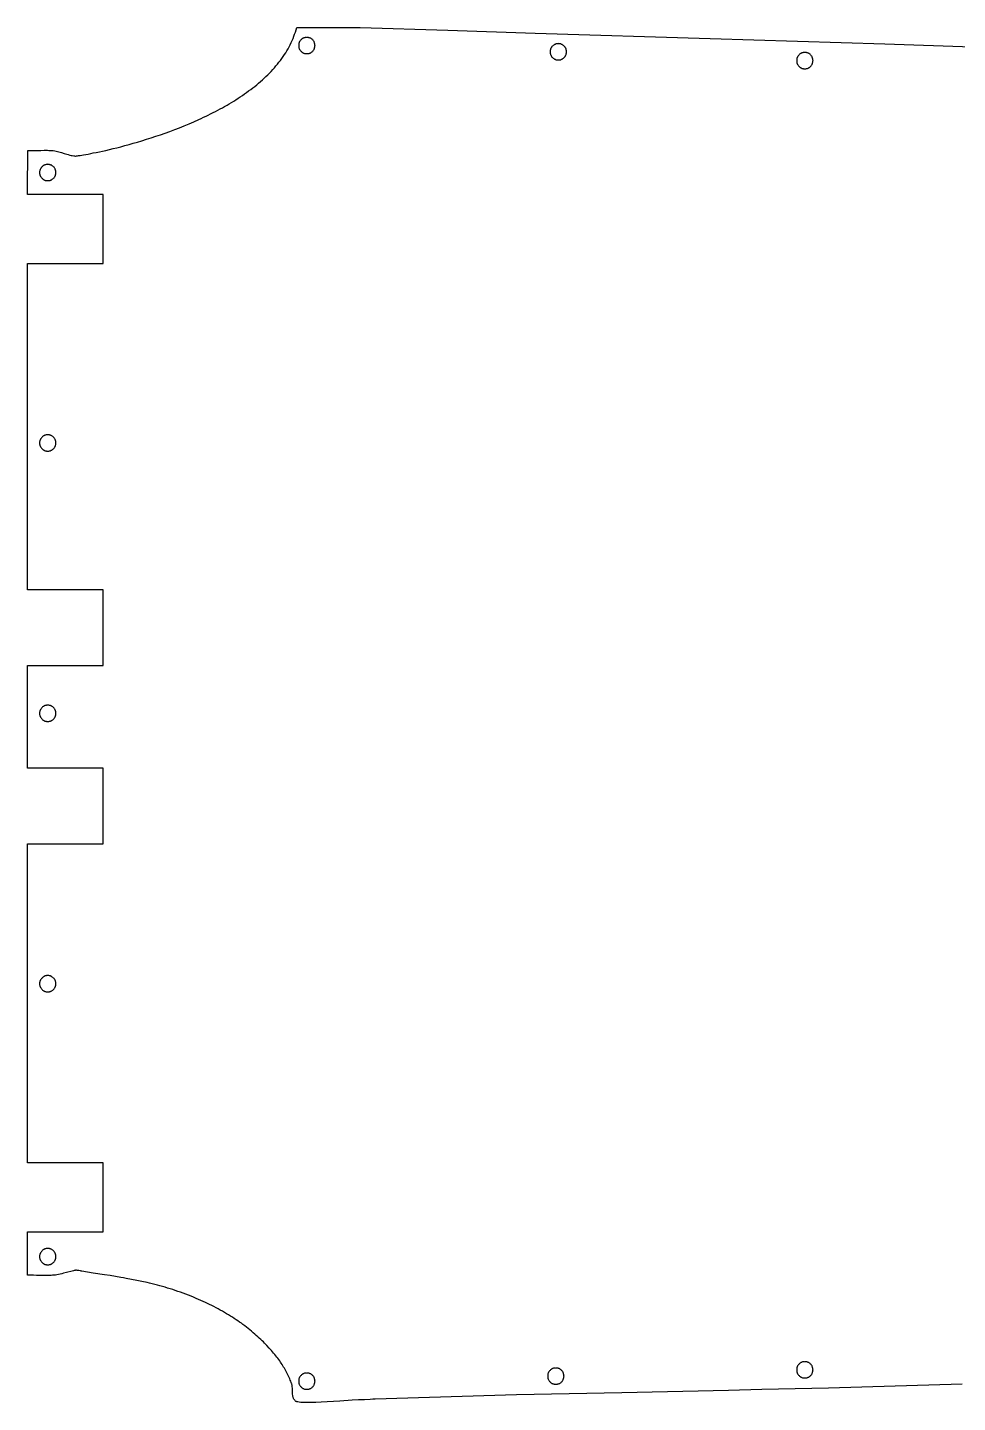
# Model space of a CAD drawing. Extents: x 10 to 1489, y 9 to 1103.
# Drawn here: x 10 to 750, y 9 to 1103 of the extents above; entities that cross this region are included whole.
import ezdxf

# ---------------------------------------------------------------- set-up
doc = ezdxf.new("R2010")
doc.units = 0
doc.layers.add('Default Layer', color=1, linetype='CONTINUOUS')

msp = doc.modelspace()

# ---------------------------------------------------------------- linework, layer by layer
at = {"layer": 'Default Layer'}
msp.add_lwpolyline([(753.4, 24), (726.9, 23.1), (700.3, 22.3), (673.8, 21.6), (647.3, 20.9), (620.8, 20.2), (594.2, 19.6), (567.7, 19), (482.8, 17), (399.2, 15.5), (286.8, 12), (284.8, 11.9), (282.7, 11.8), (278.2, 11.6), (273.4, 11.4), (268.5, 11.1), (258.5, 10.5), (253.5, 10.2), (248.6, 9.9), (243.9, 9.7), (239.6, 9.5), (237.5, 9.4), (235.5, 9.4), (233.7, 9.4), (231.9, 9.4), (230.3, 9.4), (228.9, 9.5), (227.5, 9.5), (226.4, 9.7), (225.3, 9.8), (224.9, 9.9), (224.5, 10), (224.2, 10.1), (223.9, 10.2), (223.6, 10.3), (223.4, 10.5), (223.1, 10.7), (222.8, 11.1), (222.5, 11.4), (222.3, 11.7), (222, 12.1), (221.9, 12.5), (221.7, 12.9), (221.5, 13.3), (221.4, 13.7), (221.3, 14.1), (221.2, 14.6), (221.2, 15), (221.1, 15.9), (221, 16.9), (221, 17.9), (221, 18.9), (220.9, 19.8), (220.9, 20.8), (220.8, 21.8), (220.8, 22.3), (220.7, 22.7), (220.6, 23.2), (220.5, 23.6), (220.4, 24.1), (220.3, 24.5), (219.9, 25.4), (219.6, 26.3), (219.2, 27.2), (218.8, 28.2), (218.3, 29.2), (217.8, 30.3), (216.8, 32.4), (216.3, 33.4), (215.7, 34.5), (215.1, 35.5), (214.5, 36.6), (213.9, 37.6), (213.3, 38.6), (212.7, 39.6), (212.1, 40.6), (211.4, 41.5), (210.8, 42.5), (210, 43.5), (209.3, 44.5), (208.5, 45.5), (207.7, 46.5), (206.9, 47.5), (206, 48.6), (204.2, 50.6), (202.4, 52.7), (200.6, 54.6), (198.7, 56.5), (197.8, 57.5), (196.8, 58.5), (195.7, 59.5), (194.6, 60.5), (193.4, 61.6), (192.2, 62.7), (190.9, 63.8), (189.7, 64.9), (188.3, 66), (187, 67.1), (185.7, 68.2), (184.3, 69.3), (183, 70.3), (181.6, 71.4), (180.3, 72.4), (178.9, 73.3), (177.6, 74.3), (176.2, 75.2), (174.7, 76.2), (173.2, 77.1), (171.7, 78.1), (170.1, 79.1), (168.5, 80), (166.9, 81), (165.2, 81.9), (163.5, 82.9), (161.9, 83.8), (160.2, 84.7), (158.5, 85.6), (156.8, 86.5), (155.1, 87.3), (153.4, 88.1), (151.7, 88.9), (150, 89.7), (148.1, 90.6), (146.2, 91.4), (144.3, 92.2), (142.3, 93), (140.3, 93.8), (138.2, 94.6), (136.2, 95.4), (134.1, 96.2), (132, 97), (129.9, 97.7), (127.8, 98.4), (125.7, 99.1), (123.7, 99.8), (121.6, 100.4), (119.6, 101), (117.6, 101.6), (115.6, 102.2), (113.5, 102.7), (111.5, 103.2), (109.4, 103.7), (107.4, 104.2), (105.3, 104.7), (101.2, 105.5), (97.1, 106.4), (93, 107.2), (88.8, 108), (86.7, 108.4), (84.6, 108.8), (80.3, 109.6), (75.9, 110.3), (71.5, 111), (62.4, 112.3), (58, 113), (53.5, 113.7), (52.9, 113.8), (52.3, 114), (51, 114.2), (50.4, 114.3), (49.8, 114.4), (49.1, 114.5), (48.5, 114.5), (48.1, 114.4), (47.5, 114.3), (46.8, 114.1), (45.9, 113.9), (41.4, 112.7), (38.8, 112.1), (37.5, 111.7), (36.2, 111.4), (34.8, 111.2), (33.6, 110.9), (32.4, 110.7), (31.2, 110.6), (30.2, 110.5), (29.2, 110.4), (28.1, 110.3), (27, 110.3), (25.9, 110.3), (24.7, 110.3), (22.4, 110.3), (20, 110.3), (17.5, 110.4), (15.1, 110.5), (12.7, 110.5), (10.9, 110.6), (10.3, 110.6), (10.3, 110.7), (10.3, 145), (70.4, 145), (70.4, 200), (10.3, 200), (10.3, 453.6), (70.4, 453.6), (70.4, 513.8), (10.3, 513.8), (10.3, 595.3), (70.4, 595.3), (70.4, 655.5), (10.3, 655.5), (10.3, 915), (10.3, 915), (70.4, 915), (70.4, 970), (10.3, 970), (10.3, 972.9), (10.4, 1004.8), (13, 1004.8), (15.6, 1004.9), (18.3, 1005), (20.9, 1005), (23.6, 1005.1), (24.9, 1005.1), (26.1, 1005.1), (27.3, 1005), (28.5, 1005), (29.7, 1004.9), (30.8, 1004.8), (31.9, 1004.6), (33, 1004.4), (34.1, 1004.1), (35.2, 1003.9), (36.3, 1003.6), (37.3, 1003.2), (39.5, 1002.5), (41.6, 1001.9), (42.7, 1001.6), (43.8, 1001.3), (44.9, 1001), (45.9, 1000.8), (47, 1000.7), (47.6, 1000.6), (48.1, 1000.5), (48.5, 1000.5), (49.1, 1000.6), (49.9, 1000.7), (50.9, 1000.8), (52.1, 1001), (53.4, 1001.2), (54.9, 1001.4), (56.6, 1001.7), (58.5, 1002), (60.5, 1002.4), (62.6, 1002.9), (64.9, 1003.3), (67.4, 1003.8), (69.9, 1004.4), (72.6, 1005), (75.4, 1005.7), (78.3, 1006.4), (81.4, 1007.1), (84.5, 1007.9), (87.7, 1008.8), (91, 1009.7), (94.4, 1010.6), (97.8, 1011.6), (101.3, 1012.7), (104.9, 1013.8), (108.5, 1015), (112.2, 1016.2), (115.9, 1017.4), (119.7, 1018.7), (123.5, 1020.1), (127.3, 1021.5), (131.1, 1023), (134.9, 1024.6), (138.8, 1026.2), (142.6, 1027.8), (146.4, 1029.5), (148.4, 1030.4), (150.3, 1031.3), (152.2, 1032.2), (154, 1033.1), (155.9, 1034), (157.8, 1035), (159.7, 1035.9), (161.5, 1036.9), (163.4, 1037.9), (165.2, 1038.9), (167, 1040), (168.9, 1041), (170.7, 1042), (172.5, 1043.1), (174.2, 1044.2), (176, 1045.3), (177.7, 1046.4), (179.4, 1047.5), (181.1, 1048.7), (182.8, 1049.9), (184.5, 1051), (186.1, 1052.2), (187.8, 1053.4), (189.4, 1054.7), (190.9, 1055.9), (192.5, 1057.2), (194, 1058.4), (195.5, 1059.7), (197, 1061), (198.5, 1062.4), (199.9, 1063.7), (201.3, 1065), (202.7, 1066.4), (204, 1067.8), (205.3, 1069.2), (206.6, 1070.6), (207.8, 1072.1), (209, 1073.5), (210.2, 1075), (211.4, 1076.5), (212.5, 1078), (213.5, 1079.5), (214.6, 1081.1), (215.6, 1082.6), (216.5, 1084.2), (217.5, 1085.8), (218.3, 1087.4), (219.2, 1089), (220, 1090.7), (220.7, 1092.3), (221.4, 1094), (222.1, 1095.7), (222.7, 1097.4), (223.3, 1099.1), (223.8, 1100.9), (224.3, 1102.7), (274.9, 1102.7), (344.4, 1100.5), (414, 1098.3), (553, 1094), (622.5, 1091.8), (692, 1089.7), (761.5, 1087.4)], dxfattribs=at)
for points in [[(225.9, 1088.4), (225.9, 1088), (225.9, 1087.7), (225.9, 1087.4), (226, 1087), (226.1, 1086.7), (226.1, 1086.4), (226.2, 1086.1), (226.4, 1085.8), (226.5, 1085.5), (226.6, 1085.3), (226.8, 1085), (227, 1084.7), (227.3, 1084.2), (227.8, 1083.8), (228.2, 1083.3), (228.7, 1083), (229, 1082.8), (229.3, 1082.6), (229.5, 1082.5), (229.8, 1082.4), (230.1, 1082.2), (230.4, 1082.1), (230.7, 1082.1), (231, 1082), (231.4, 1081.9), (231.7, 1081.9), (232, 1081.9), (232.4, 1081.9), (232.7, 1081.9), (233, 1081.9), (233.3, 1081.9), (233.7, 1082), (234, 1082.1), (234.3, 1082.1), (234.6, 1082.2), (234.9, 1082.4), (235.2, 1082.5), (235.5, 1082.6), (235.7, 1082.8), (236, 1083), (236.5, 1083.3), (236.9, 1083.8), (237.4, 1084.2), (237.7, 1084.7), (237.9, 1085), (238.1, 1085.3), (238.2, 1085.5), (238.3, 1085.8), (238.5, 1086.1), (238.6, 1086.4), (238.6, 1086.7), (238.7, 1087), (238.8, 1087.4), (238.8, 1087.7), (238.8, 1088), (238.9, 1088.4), (238.8, 1088.7), (238.8, 1089), (238.8, 1089.3), (238.7, 1089.7), (238.6, 1090), (238.6, 1090.3), (238.5, 1090.6), (238.3, 1090.9), (238.2, 1091.2), (238.1, 1091.5), (237.9, 1091.7), (237.7, 1092), (237.4, 1092.5), (236.9, 1092.9), (236.5, 1093.4), (236, 1093.7), (235.7, 1093.9), (235.5, 1094.1), (235.2, 1094.2), (234.9, 1094.3), (234.6, 1094.5), (234.3, 1094.6), (234, 1094.6), (233.7, 1094.7), (233.3, 1094.8), (233, 1094.8), (232.7, 1094.8), (232.4, 1094.9), (232, 1094.8), (231.7, 1094.8), (231.4, 1094.8), (231, 1094.7), (230.7, 1094.6), (230.4, 1094.6), (230.1, 1094.5), (229.8, 1094.3), (229.5, 1094.2), (229.3, 1094.1), (229, 1093.9), (228.7, 1093.7), (228.2, 1093.4), (227.8, 1092.9), (227.3, 1092.5), (227, 1092), (226.8, 1091.7), (226.6, 1091.5), (226.5, 1091.2), (226.4, 1090.9), (226.2, 1090.6), (226.1, 1090.3), (226.1, 1090), (226, 1089.7), (225.9, 1089.3), (225.9, 1089), (225.9, 1088.7), (225.9, 1088.4)], [(425.9, 1083.4), (425.9, 1083), (425.9, 1082.7), (425.9, 1082.4), (426, 1082), (426.1, 1081.7), (426.1, 1081.4), (426.2, 1081.1), (426.4, 1080.8), (426.5, 1080.5), (426.6, 1080.3), (426.8, 1080), (427, 1079.7), (427.3, 1079.2), (427.8, 1078.8), (428.2, 1078.3), (428.7, 1078), (429, 1077.8), (429.3, 1077.6), (429.5, 1077.5), (429.8, 1077.4), (430.1, 1077.2), (430.4, 1077.1), (430.7, 1077.1), (431, 1077), (431.4, 1076.9), (431.7, 1076.9), (432, 1076.9), (432.4, 1076.9), (432.7, 1076.9), (433, 1076.9), (433.3, 1076.9), (433.7, 1077), (434, 1077.1), (434.3, 1077.1), (434.6, 1077.2), (434.9, 1077.4), (435.2, 1077.5), (435.5, 1077.6), (435.7, 1077.8), (436, 1078), (436.5, 1078.3), (436.9, 1078.8), (437.4, 1079.2), (437.7, 1079.7), (437.9, 1080), (438.1, 1080.3), (438.2, 1080.5), (438.3, 1080.8), (438.5, 1081.1), (438.6, 1081.4), (438.6, 1081.7), (438.7, 1082), (438.8, 1082.4), (438.8, 1082.7), (438.8, 1083), (438.9, 1083.4), (438.8, 1083.7), (438.8, 1084), (438.8, 1084.3), (438.7, 1084.7), (438.6, 1085), (438.6, 1085.3), (438.5, 1085.6), (438.3, 1085.9), (438.2, 1086.2), (438.1, 1086.5), (437.9, 1086.7), (437.7, 1087), (437.4, 1087.5), (436.9, 1087.9), (436.5, 1088.4), (436, 1088.7), (435.7, 1088.9), (435.5, 1089.1), (435.2, 1089.2), (434.9, 1089.3), (434.6, 1089.5), (434.3, 1089.6), (434, 1089.6), (433.7, 1089.7), (433.3, 1089.8), (433, 1089.8), (432.7, 1089.8), (432.4, 1089.9), (432, 1089.8), (431.7, 1089.8), (431.4, 1089.8), (431, 1089.7), (430.7, 1089.6), (430.4, 1089.6), (430.1, 1089.5), (429.8, 1089.3), (429.5, 1089.2), (429.3, 1089.1), (429, 1088.9), (428.7, 1088.7), (428.2, 1088.4), (427.8, 1087.9), (427.3, 1087.5), (427, 1087), (426.8, 1086.7), (426.6, 1086.5), (426.5, 1086.2), (426.4, 1085.9), (426.2, 1085.6), (426.1, 1085.3), (426.1, 1085), (426, 1084.7), (425.9, 1084.3), (425.9, 1084), (425.9, 1083.7), (425.9, 1083.4)], [(621.9, 1076.4), (621.9, 1076), (621.9, 1075.7), (621.9, 1075.4), (622, 1075), (622.1, 1074.7), (622.1, 1074.4), (622.2, 1074.1), (622.4, 1073.8), (622.5, 1073.5), (622.6, 1073.3), (622.8, 1073), (623, 1072.7), (623.3, 1072.2), (623.8, 1071.8), (624.2, 1071.3), (624.7, 1071), (625, 1070.8), (625.3, 1070.6), (625.5, 1070.5), (625.8, 1070.4), (626.1, 1070.2), (626.4, 1070.1), (626.7, 1070.1), (627, 1070), (627.4, 1069.9), (627.7, 1069.9), (628, 1069.9), (628.4, 1069.9), (628.7, 1069.9), (629, 1069.9), (629.3, 1069.9), (629.7, 1070), (630, 1070.1), (630.3, 1070.1), (630.6, 1070.2), (630.9, 1070.4), (631.2, 1070.5), (631.5, 1070.6), (631.7, 1070.8), (632, 1071), (632.5, 1071.3), (632.9, 1071.8), (633.4, 1072.2), (633.7, 1072.7), (633.9, 1073), (634.1, 1073.3), (634.2, 1073.5), (634.3, 1073.8), (634.5, 1074.1), (634.6, 1074.4), (634.6, 1074.7), (634.7, 1075), (634.8, 1075.4), (634.8, 1075.7), (634.8, 1076), (634.9, 1076.4), (634.8, 1076.7), (634.8, 1077), (634.8, 1077.3), (634.7, 1077.7), (634.6, 1078), (634.6, 1078.3), (634.5, 1078.6), (634.3, 1078.9), (634.2, 1079.2), (634.1, 1079.5), (633.9, 1079.7), (633.7, 1080), (633.4, 1080.5), (632.9, 1080.9), (632.5, 1081.4), (632, 1081.7), (631.7, 1081.9), (631.5, 1082.1), (631.2, 1082.2), (630.9, 1082.3), (630.6, 1082.5), (630.3, 1082.6), (630, 1082.6), (629.7, 1082.7), (629.3, 1082.8), (629, 1082.8), (628.7, 1082.8), (628.4, 1082.9), (628, 1082.8), (627.7, 1082.8), (627.4, 1082.8), (627, 1082.7), (626.7, 1082.6), (626.4, 1082.6), (626.1, 1082.5), (625.8, 1082.3), (625.5, 1082.2), (625.3, 1082.1), (625, 1081.9), (624.7, 1081.7), (624.2, 1081.4), (623.8, 1080.9), (623.3, 1080.5), (623, 1080), (622.8, 1079.7), (622.6, 1079.5), (622.5, 1079.2), (622.4, 1078.9), (622.2, 1078.6), (622.1, 1078.3), (622.1, 1078), (622, 1077.7), (621.9, 1077.3), (621.9, 1077), (621.9, 1076.7), (621.9, 1076.4)], [(19.9, 987.4), (19.9, 987), (19.9, 986.7), (19.9, 986.4), (20, 986), (20.1, 985.7), (20.1, 985.4), (20.2, 985.1), (20.4, 984.8), (20.5, 984.5), (20.6, 984.3), (20.8, 984), (21, 983.7), (21.3, 983.2), (21.8, 982.8), (22.2, 982.3), (22.7, 982), (23, 981.8), (23.3, 981.6), (23.5, 981.5), (23.8, 981.4), (24.1, 981.2), (24.4, 981.1), (24.7, 981.1), (25, 981), (25.4, 980.9), (25.7, 980.9), (26, 980.9), (26.4, 980.9), (26.7, 980.9), (27, 980.9), (27.3, 980.9), (27.7, 981), (28, 981.1), (28.3, 981.1), (28.6, 981.2), (28.9, 981.4), (29.2, 981.5), (29.5, 981.6), (29.7, 981.8), (30, 982), (30.5, 982.3), (30.9, 982.8), (31.4, 983.2), (31.7, 983.7), (31.9, 984), (32.1, 984.3), (32.2, 984.5), (32.3, 984.8), (32.5, 985.1), (32.6, 985.4), (32.6, 985.7), (32.7, 986), (32.8, 986.4), (32.8, 986.7), (32.8, 987), (32.9, 987.4), (32.8, 987.7), (32.8, 988), (32.8, 988.3), (32.7, 988.7), (32.6, 989), (32.6, 989.3), (32.5, 989.6), (32.3, 989.9), (32.2, 990.2), (32.1, 990.5), (31.9, 990.7), (31.7, 991), (31.4, 991.5), (30.9, 991.9), (30.5, 992.4), (30, 992.7), (29.7, 992.9), (29.5, 993.1), (29.2, 993.2), (28.9, 993.3), (28.6, 993.5), (28.3, 993.6), (28, 993.6), (27.7, 993.7), (27.3, 993.8), (27, 993.8), (26.7, 993.8), (26.4, 993.9), (26, 993.8), (25.7, 993.8), (25.4, 993.8), (25, 993.7), (24.7, 993.6), (24.4, 993.6), (24.1, 993.5), (23.8, 993.3), (23.5, 993.2), (23.3, 993.1), (23, 992.9), (22.7, 992.7), (22.2, 992.4), (21.8, 991.9), (21.3, 991.5), (21, 991), (20.8, 990.7), (20.6, 990.5), (20.5, 990.2), (20.4, 989.9), (20.2, 989.6), (20.1, 989.3), (20.1, 989), (20, 988.7), (19.9, 988.3), (19.9, 988), (19.9, 987.7), (19.9, 987.4)], [(19.9, 772.4), (19.9, 772), (19.9, 771.7), (19.9, 771.4), (20, 771), (20.1, 770.7), (20.1, 770.4), (20.2, 770.1), (20.4, 769.8), (20.5, 769.5), (20.6, 769.3), (20.8, 769), (21, 768.7), (21.3, 768.2), (21.8, 767.8), (22.2, 767.3), (22.7, 767), (23, 766.8), (23.3, 766.6), (23.5, 766.5), (23.8, 766.4), (24.1, 766.2), (24.4, 766.1), (24.7, 766.1), (25, 766), (25.4, 765.9), (25.7, 765.9), (26, 765.9), (26.4, 765.9), (26.7, 765.9), (27, 765.9), (27.3, 765.9), (27.7, 766), (28, 766.1), (28.3, 766.1), (28.6, 766.2), (28.9, 766.4), (29.2, 766.5), (29.5, 766.6), (29.7, 766.8), (30, 767), (30.5, 767.3), (30.9, 767.8), (31.4, 768.2), (31.7, 768.7), (31.9, 769), (32.1, 769.3), (32.2, 769.5), (32.3, 769.8), (32.5, 770.1), (32.6, 770.4), (32.6, 770.7), (32.7, 771), (32.8, 771.4), (32.8, 771.7), (32.8, 772), (32.9, 772.4), (32.8, 772.7), (32.8, 773), (32.8, 773.3), (32.7, 773.7), (32.6, 774), (32.6, 774.3), (32.5, 774.6), (32.3, 774.9), (32.2, 775.2), (32.1, 775.5), (31.9, 775.7), (31.7, 776), (31.4, 776.5), (30.9, 776.9), (30.5, 777.4), (30, 777.7), (29.7, 777.9), (29.5, 778.1), (29.2, 778.2), (28.9, 778.3), (28.6, 778.5), (28.3, 778.6), (28, 778.6), (27.7, 778.7), (27.3, 778.8), (27, 778.8), (26.7, 778.8), (26.4, 778.9), (26, 778.8), (25.7, 778.8), (25.4, 778.8), (25, 778.7), (24.7, 778.6), (24.4, 778.6), (24.1, 778.5), (23.8, 778.3), (23.5, 778.2), (23.3, 778.1), (23, 777.9), (22.7, 777.7), (22.2, 777.4), (21.8, 776.9), (21.3, 776.5), (21, 776), (20.8, 775.7), (20.6, 775.5), (20.5, 775.2), (20.4, 774.9), (20.2, 774.6), (20.1, 774.3), (20.1, 774), (20, 773.7), (19.9, 773.3), (19.9, 773), (19.9, 772.7), (19.9, 772.4)], [(19.9, 557.4), (19.9, 557), (19.9, 556.7), (19.9, 556.4), (20, 556), (20.1, 555.7), (20.1, 555.4), (20.2, 555.1), (20.4, 554.8), (20.5, 554.5), (20.6, 554.3), (20.8, 554), (21, 553.7), (21.3, 553.2), (21.8, 552.8), (22.2, 552.3), (22.7, 552), (23, 551.8), (23.3, 551.6), (23.5, 551.5), (23.8, 551.4), (24.1, 551.2), (24.4, 551.1), (24.7, 551.1), (25, 551), (25.4, 550.9), (25.7, 550.9), (26, 550.9), (26.4, 550.9), (26.7, 550.9), (27, 550.9), (27.3, 550.9), (27.7, 551), (28, 551.1), (28.3, 551.1), (28.6, 551.2), (28.9, 551.4), (29.2, 551.5), (29.5, 551.6), (29.7, 551.8), (30, 552), (30.5, 552.3), (30.9, 552.8), (31.4, 553.2), (31.7, 553.7), (31.9, 554), (32.1, 554.3), (32.2, 554.5), (32.3, 554.8), (32.5, 555.1), (32.6, 555.4), (32.6, 555.7), (32.7, 556), (32.8, 556.4), (32.8, 556.7), (32.8, 557), (32.9, 557.4), (32.8, 557.7), (32.8, 558), (32.8, 558.3), (32.7, 558.7), (32.6, 559), (32.6, 559.3), (32.5, 559.6), (32.3, 559.9), (32.2, 560.2), (32.1, 560.5), (31.9, 560.7), (31.7, 561), (31.4, 561.5), (30.9, 561.9), (30.5, 562.4), (30, 562.7), (29.7, 562.9), (29.5, 563.1), (29.2, 563.2), (28.9, 563.3), (28.6, 563.5), (28.3, 563.6), (28, 563.6), (27.7, 563.7), (27.3, 563.8), (27, 563.8), (26.7, 563.8), (26.4, 563.9), (26, 563.8), (25.7, 563.8), (25.4, 563.8), (25, 563.7), (24.7, 563.6), (24.4, 563.6), (24.1, 563.5), (23.8, 563.3), (23.5, 563.2), (23.3, 563.1), (23, 562.9), (22.7, 562.7), (22.2, 562.4), (21.8, 561.9), (21.3, 561.5), (21, 561), (20.8, 560.7), (20.6, 560.5), (20.5, 560.2), (20.4, 559.9), (20.2, 559.6), (20.1, 559.3), (20.1, 559), (20, 558.7), (19.9, 558.3), (19.9, 558), (19.9, 557.7), (19.9, 557.4)], [(19.9, 342.4), (19.9, 342), (19.9, 341.7), (19.9, 341.4), (20, 341), (20.1, 340.7), (20.1, 340.4), (20.2, 340.1), (20.4, 339.8), (20.5, 339.5), (20.6, 339.3), (20.8, 339), (21, 338.7), (21.3, 338.2), (21.8, 337.8), (22.2, 337.3), (22.7, 337), (23, 336.8), (23.3, 336.6), (23.5, 336.5), (23.8, 336.4), (24.1, 336.2), (24.4, 336.1), (24.7, 336.1), (25, 336), (25.4, 335.9), (25.7, 335.9), (26, 335.9), (26.4, 335.9), (26.7, 335.9), (27, 335.9), (27.3, 335.9), (27.7, 336), (28, 336.1), (28.3, 336.1), (28.6, 336.2), (28.9, 336.4), (29.2, 336.5), (29.5, 336.6), (29.7, 336.8), (30, 337), (30.5, 337.3), (30.9, 337.8), (31.4, 338.2), (31.7, 338.7), (31.9, 339), (32.1, 339.3), (32.2, 339.5), (32.3, 339.8), (32.5, 340.1), (32.6, 340.4), (32.6, 340.7), (32.7, 341), (32.8, 341.4), (32.8, 341.7), (32.8, 342), (32.9, 342.4), (32.8, 342.7), (32.8, 343), (32.8, 343.3), (32.7, 343.7), (32.6, 344), (32.6, 344.3), (32.5, 344.6), (32.3, 344.9), (32.2, 345.2), (32.1, 345.5), (31.9, 345.7), (31.7, 346), (31.4, 346.5), (30.9, 346.9), (30.5, 347.4), (30, 347.7), (29.7, 347.9), (29.5, 348.1), (29.2, 348.2), (28.9, 348.3), (28.6, 348.5), (28.3, 348.6), (28, 348.6), (27.7, 348.7), (27.3, 348.8), (27, 348.8), (26.7, 348.8), (26.4, 348.9), (26, 348.8), (25.7, 348.8), (25.4, 348.8), (25, 348.7), (24.7, 348.6), (24.4, 348.6), (24.1, 348.5), (23.8, 348.3), (23.5, 348.2), (23.3, 348.1), (23, 347.9), (22.7, 347.7), (22.2, 347.4), (21.8, 346.9), (21.3, 346.5), (21, 346), (20.8, 345.7), (20.6, 345.5), (20.5, 345.2), (20.4, 344.9), (20.2, 344.6), (20.1, 344.3), (20.1, 344), (20, 343.7), (19.9, 343.3), (19.9, 343), (19.9, 342.7), (19.9, 342.4)], [(19.9, 125.4), (19.9, 125), (19.9, 124.7), (19.9, 124.4), (20, 124), (20.1, 123.7), (20.1, 123.4), (20.2, 123.1), (20.4, 122.8), (20.5, 122.5), (20.6, 122.3), (20.8, 122), (21, 121.7), (21.3, 121.2), (21.8, 120.8), (22.2, 120.3), (22.7, 120), (23, 119.8), (23.3, 119.6), (23.5, 119.5), (23.8, 119.4), (24.1, 119.2), (24.4, 119.1), (24.7, 119.1), (25, 119), (25.4, 118.9), (25.7, 118.9), (26, 118.9), (26.4, 118.9), (26.7, 118.9), (27, 118.9), (27.3, 118.9), (27.7, 119), (28, 119.1), (28.3, 119.1), (28.6, 119.2), (28.9, 119.4), (29.2, 119.5), (29.5, 119.6), (29.7, 119.8), (30, 120), (30.5, 120.3), (30.9, 120.8), (31.4, 121.2), (31.7, 121.7), (31.9, 122), (32.1, 122.3), (32.2, 122.5), (32.3, 122.8), (32.5, 123.1), (32.6, 123.4), (32.6, 123.7), (32.7, 124), (32.8, 124.4), (32.8, 124.7), (32.8, 125), (32.9, 125.4), (32.8, 125.7), (32.8, 126), (32.8, 126.3), (32.7, 126.7), (32.6, 127), (32.6, 127.3), (32.5, 127.6), (32.3, 127.9), (32.2, 128.2), (32.1, 128.5), (31.9, 128.7), (31.7, 129), (31.4, 129.5), (30.9, 129.9), (30.5, 130.4), (30, 130.7), (29.7, 130.9), (29.5, 131.1), (29.2, 131.2), (28.9, 131.3), (28.6, 131.5), (28.3, 131.6), (28, 131.6), (27.7, 131.7), (27.3, 131.8), (27, 131.8), (26.7, 131.8), (26.4, 131.9), (26, 131.8), (25.7, 131.8), (25.4, 131.8), (25, 131.7), (24.7, 131.6), (24.4, 131.6), (24.1, 131.5), (23.8, 131.3), (23.5, 131.2), (23.3, 131.1), (23, 130.9), (22.7, 130.7), (22.2, 130.4), (21.8, 129.9), (21.3, 129.5), (21, 129), (20.8, 128.7), (20.6, 128.5), (20.5, 128.2), (20.4, 127.9), (20.2, 127.6), (20.1, 127.3), (20.1, 127), (20, 126.7), (19.9, 126.3), (19.9, 126), (19.9, 125.7), (19.9, 125.4)], [(225.9, 26.4), (225.9, 26), (225.9, 25.7), (225.9, 25.4), (226, 25), (226.1, 24.7), (226.1, 24.4), (226.2, 24.1), (226.4, 23.8), (226.5, 23.5), (226.6, 23.3), (226.8, 23), (227, 22.7), (227.3, 22.2), (227.8, 21.8), (228.2, 21.3), (228.7, 21), (229, 20.8), (229.3, 20.6), (229.5, 20.5), (229.8, 20.4), (230.1, 20.2), (230.4, 20.1), (230.7, 20.1), (231, 20), (231.4, 19.9), (231.7, 19.9), (232, 19.9), (232.4, 19.9), (232.7, 19.9), (233, 19.9), (233.3, 19.9), (233.7, 20), (234, 20.1), (234.3, 20.1), (234.6, 20.2), (234.9, 20.4), (235.2, 20.5), (235.5, 20.6), (235.7, 20.8), (236, 21), (236.5, 21.3), (236.9, 21.8), (237.4, 22.2), (237.7, 22.7), (237.9, 23), (238.1, 23.3), (238.2, 23.5), (238.3, 23.8), (238.5, 24.1), (238.6, 24.4), (238.6, 24.7), (238.7, 25), (238.8, 25.4), (238.8, 25.7), (238.8, 26), (238.9, 26.4), (238.8, 26.7), (238.8, 27), (238.8, 27.3), (238.7, 27.7), (238.6, 28), (238.6, 28.3), (238.5, 28.6), (238.3, 28.9), (238.2, 29.2), (238.1, 29.5), (237.9, 29.7), (237.7, 30), (237.4, 30.5), (236.9, 30.9), (236.5, 31.4), (236, 31.7), (235.7, 31.9), (235.5, 32.1), (235.2, 32.2), (234.9, 32.3), (234.6, 32.5), (234.3, 32.6), (234, 32.6), (233.7, 32.7), (233.3, 32.8), (233, 32.8), (232.7, 32.8), (232.4, 32.9), (232, 32.8), (231.7, 32.8), (231.4, 32.8), (231, 32.7), (230.7, 32.6), (230.4, 32.6), (230.1, 32.5), (229.8, 32.3), (229.5, 32.2), (229.3, 32.1), (229, 31.9), (228.7, 31.7), (228.2, 31.4), (227.8, 30.9), (227.3, 30.5), (227, 30), (226.8, 29.7), (226.6, 29.5), (226.5, 29.2), (226.4, 28.9), (226.2, 28.6), (226.1, 28.3), (226.1, 28), (226, 27.7), (225.9, 27.3), (225.9, 27), (225.9, 26.7), (225.9, 26.4)], [(423.9, 30.4), (423.9, 30), (423.9, 29.7), (423.9, 29.4), (424, 29), (424.1, 28.7), (424.1, 28.4), (424.2, 28.1), (424.4, 27.8), (424.5, 27.5), (424.6, 27.3), (424.8, 27), (425, 26.7), (425.3, 26.2), (425.8, 25.8), (426.2, 25.3), (426.7, 25), (427, 24.8), (427.3, 24.6), (427.5, 24.5), (427.8, 24.4), (428.1, 24.2), (428.4, 24.1), (428.7, 24.1), (429, 24), (429.4, 23.9), (429.7, 23.9), (430, 23.9), (430.4, 23.9), (430.7, 23.9), (431, 23.9), (431.3, 23.9), (431.7, 24), (432, 24.1), (432.3, 24.1), (432.6, 24.2), (432.9, 24.4), (433.2, 24.5), (433.5, 24.6), (433.7, 24.8), (434, 25), (434.5, 25.3), (434.9, 25.8), (435.4, 26.2), (435.7, 26.7), (435.9, 27), (436.1, 27.3), (436.2, 27.5), (436.3, 27.8), (436.5, 28.1), (436.6, 28.4), (436.6, 28.7), (436.7, 29), (436.8, 29.4), (436.8, 29.7), (436.8, 30), (436.9, 30.4), (436.8, 30.7), (436.8, 31), (436.8, 31.3), (436.7, 31.7), (436.6, 32), (436.6, 32.3), (436.5, 32.6), (436.3, 32.9), (436.2, 33.2), (436.1, 33.5), (435.9, 33.7), (435.7, 34), (435.4, 34.5), (434.9, 34.9), (434.5, 35.4), (434, 35.7), (433.7, 35.9), (433.5, 36.1), (433.2, 36.2), (432.9, 36.3), (432.6, 36.5), (432.3, 36.6), (432, 36.6), (431.7, 36.7), (431.3, 36.8), (431, 36.8), (430.7, 36.8), (430.4, 36.9), (430, 36.8), (429.7, 36.8), (429.4, 36.8), (429, 36.7), (428.7, 36.6), (428.4, 36.6), (428.1, 36.5), (427.8, 36.3), (427.5, 36.2), (427.3, 36.1), (427, 35.9), (426.7, 35.7), (426.2, 35.4), (425.8, 34.9), (425.3, 34.5), (425, 34), (424.8, 33.7), (424.6, 33.5), (424.5, 33.2), (424.4, 32.9), (424.2, 32.6), (424.1, 32.3), (424.1, 32), (424, 31.7), (423.9, 31.3), (423.9, 31), (423.9, 30.7), (423.9, 30.4)], [(621.9, 35.4), (621.9, 35), (621.9, 34.7), (621.9, 34.4), (622, 34), (622.1, 33.7), (622.1, 33.4), (622.2, 33.1), (622.4, 32.8), (622.5, 32.5), (622.6, 32.3), (622.8, 32), (623, 31.7), (623.3, 31.2), (623.8, 30.8), (624.2, 30.3), (624.7, 30), (625, 29.8), (625.3, 29.6), (625.5, 29.5), (625.8, 29.4), (626.1, 29.2), (626.4, 29.1), (626.7, 29.1), (627, 29), (627.4, 28.9), (627.7, 28.9), (628, 28.9), (628.4, 28.9), (628.7, 28.9), (629, 28.9), (629.3, 28.9), (629.7, 29), (630, 29.1), (630.3, 29.1), (630.6, 29.2), (630.9, 29.4), (631.2, 29.5), (631.5, 29.6), (631.7, 29.8), (632, 30), (632.5, 30.3), (632.9, 30.8), (633.4, 31.2), (633.7, 31.7), (633.9, 32), (634.1, 32.3), (634.2, 32.5), (634.3, 32.8), (634.5, 33.1), (634.6, 33.4), (634.6, 33.7), (634.7, 34), (634.8, 34.4), (634.8, 34.7), (634.8, 35), (634.9, 35.4), (634.8, 35.7), (634.8, 36), (634.8, 36.3), (634.7, 36.7), (634.6, 37), (634.6, 37.3), (634.5, 37.6), (634.3, 37.9), (634.2, 38.2), (634.1, 38.5), (633.9, 38.7), (633.7, 39), (633.4, 39.5), (632.9, 39.9), (632.5, 40.4), (632, 40.7), (631.7, 40.9), (631.5, 41.1), (631.2, 41.2), (630.9, 41.3), (630.6, 41.5), (630.3, 41.6), (630, 41.6), (629.7, 41.7), (629.3, 41.8), (629, 41.8), (628.7, 41.8), (628.4, 41.9), (628, 41.8), (627.7, 41.8), (627.4, 41.8), (627, 41.7), (626.7, 41.6), (626.4, 41.6), (626.1, 41.5), (625.8, 41.3), (625.5, 41.2), (625.3, 41.1), (625, 40.9), (624.7, 40.7), (624.2, 40.4), (623.8, 39.9), (623.3, 39.5), (623, 39), (622.8, 38.7), (622.6, 38.5), (622.5, 38.2), (622.4, 37.9), (622.2, 37.6), (622.1, 37.3), (622.1, 37), (622, 36.7), (621.9, 36.3), (621.9, 36), (621.9, 35.7), (621.9, 35.4)]]:
    msp.add_lwpolyline(points, close=True, dxfattribs=at)

doc.saveas('drawing.dxf')
